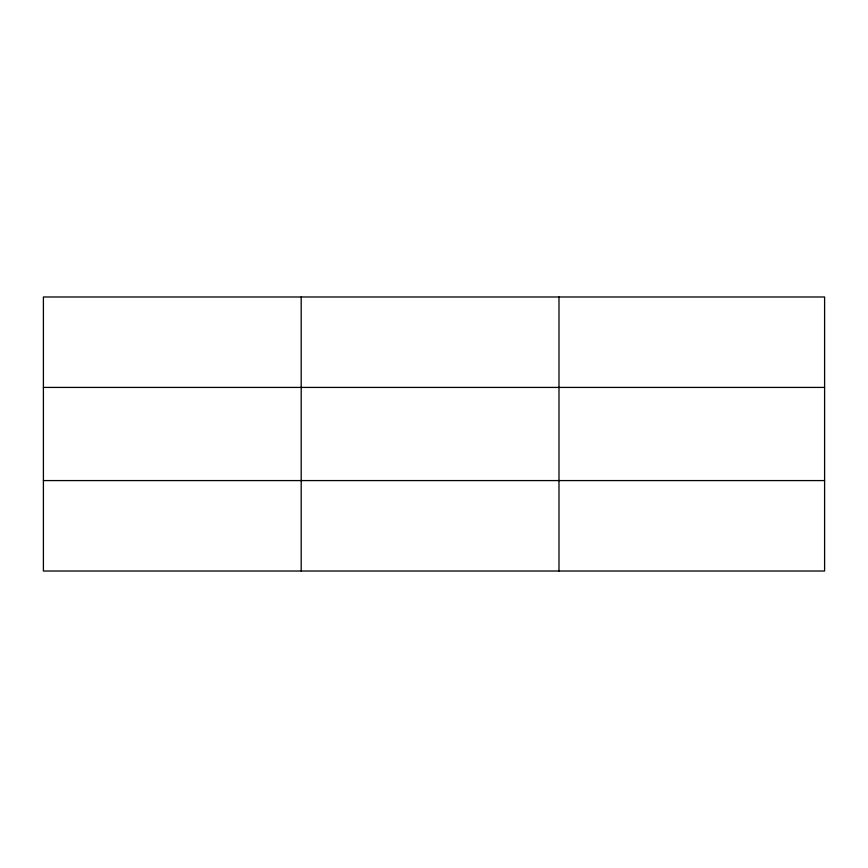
<?xml version="1.0" encoding="UTF-8"?>
<svg xmlns="http://www.w3.org/2000/svg" width="868" height="868" viewBox="0 0 868 868"><rect width="100%" height="100%" fill="white"/><g stroke="black" fill="none" stroke-linecap="round" stroke-linejoin="round"><path stroke-width="1.3" d="M301.196 571.014L301.196 296.986M558.992 571.014L558.992 296.986M824.6 387.421L824.6 296.986L43.4 296.986L43.4 571.014L824.6 571.014L824.6 387.421L43.4 387.421M43.4 480.579L824.6 480.579"/></g></svg>
